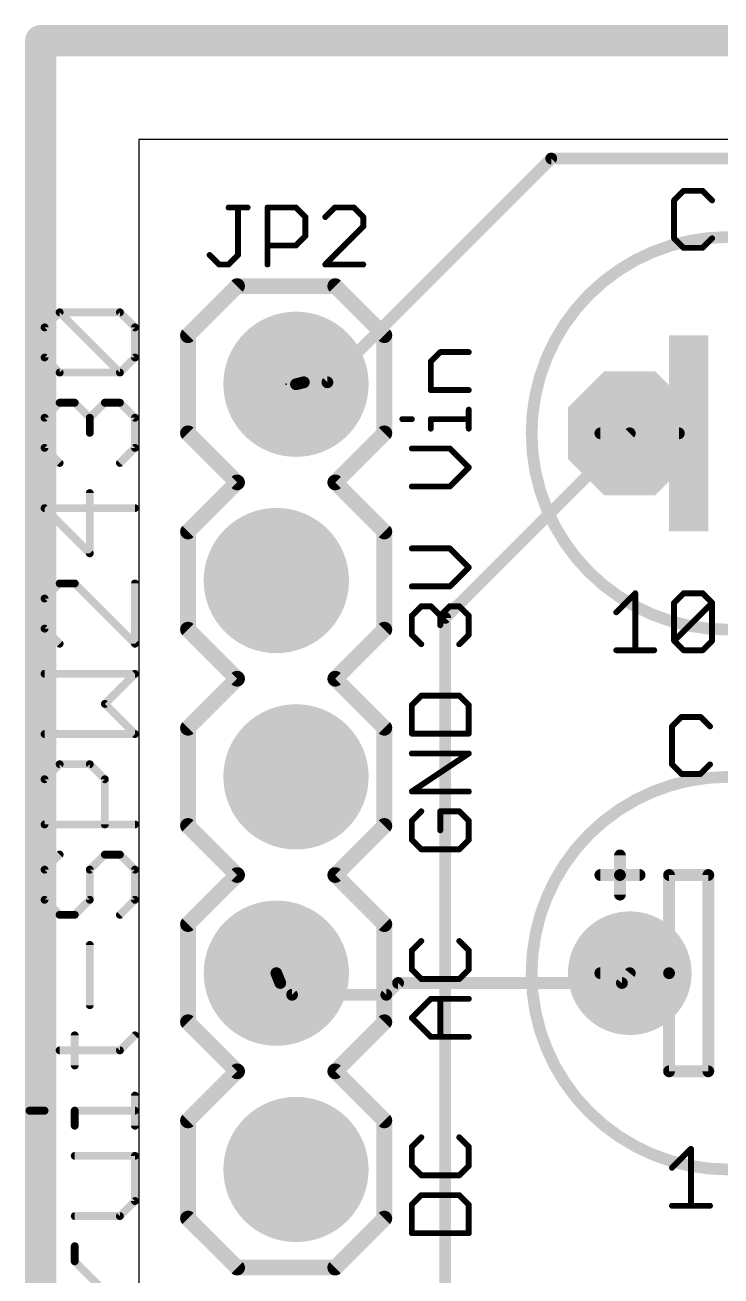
# Model space of a CAD drawing. Extents: x -1.5 to 62.4, y -3.7 to 27.9.
# Drawn here: x -1.47 to 7.53, y 10.69 to 26.87 of the extents above; entities that cross this region are included whole.
import ezdxf

# ---------------------------------------------------------------- set-up
doc = ezdxf.new("R2010")
doc.units = 0
for name, color, linetype in [('1', 22, 'CONTINUOUS'), ('16', 175, 'CONTINUOUS'), ('17', 82, 'CONTINUOUS'), ('20', 7, 'CONTINUOUS'), ('21', 253, 'CONTINUOUS'), ('23', 7, 'CONTINUOUS'), ('25', 253, 'CONTINUOUS'), ('27', 253, 'CONTINUOUS'), ('51', 253, 'CONTINUOUS')]:
    doc.layers.add(name, color=color, linetype=linetype)

# ---------------------------------------------------------------- blocks, each defined once
blk = doc.blocks.new('ROUNDP')
at = {"const_width": 0.5}
blk.add_lwpolyline([(0, -0.25, 1), (0, 0.25, 1), (0, -0.25)], format="xyb", dxfattribs=at)
blk = doc.blocks.new('RECT')
blk.add_solid([(-0.5, -0.5), (0.5, -0.5), (-0.5, 0.5), (0.5, 0.5)])
blk = doc.blocks.new('OCTAGONP')
at = {"const_width": 0.5}
blk.add_lwpolyline([(-0.25, -0.1036), (-0.25, 0.1036), (-0.1036, 0.25), (0.1036, 0.25), (0.25, 0.1036), (0.25, -0.1036), (0.1036, -0.25), (-0.1036, -0.25), (-0.25, -0.1036), (-0.25, 0.1036)], dxfattribs=at)

msp = doc.modelspace()

# ---------------------------------------------------------------- linework, layer by layer
at = {"layer": '1'}
for points, const_width in [([(-1.27, 26.67), (62.23, 26.67)], 0.4064), ([(-1.27, -1.27), (-1.27, 26.67)], 0.4064), ([(1.8288, 14.478), (1.778, 14.605)], 0.1524), ([(6.2484, 14.478), (6.35, 14.605)], 0.1524), ([(1.8288, 14.478), (1.9812, 14.3256)], 0.1524), ([(3.2004, 14.3256), (3.3528, 14.478)], 0.1524), ([(3.3528, 14.478), (6.2484, 14.478)], 0.1524), ([(1.9812, 14.3256), (3.2004, 14.3256)], 0.1524)]:
    msp.add_lwpolyline(points, dxfattribs=dict(at, const_width=const_width))
for points, const_width in [([(-1.27, 26.7716, 1), (-1.27, 26.5684)], 0.2032), ([(-1.1684, 26.67, 1), (-1.3716, 26.67)], 0.2032), ([(1.8134, 14.6191, 1), (1.7426, 14.5909)], 0.0762), ([(6.3798, 14.5812, 1), (6.3202, 14.6288)], 0.0762), ([(1.8557, 14.5049, 1), (1.8019, 14.4511)], 0.0762), ([(1.7934, 14.4639, 1), (1.8642, 14.4921)], 0.0762), ([(3.3528, 14.5161, 1), (3.3528, 14.4399)], 0.0762), ([(3.3797, 14.4511, 1), (3.3259, 14.5049)], 0.0762), ([(6.2186, 14.5018, 1), (6.2782, 14.4542)], 0.0762), ([(6.2484, 14.4399, 1), (6.2484, 14.5161)], 0.0762), ([(1.9812, 14.3637, 1), (1.9812, 14.2875)], 0.0762), ([(1.9543, 14.2987, 1), (2.0081, 14.3525)], 0.0762), ([(3.1735, 14.3525, 1), (3.2273, 14.2987)], 0.0762), ([(3.2004, 14.2875, 1), (3.2004, 14.3637)], 0.0762)]:
    msp.add_lwpolyline(points, format="xyb", dxfattribs=dict(at, const_width=const_width))
at = {"layer": '16'}
for points, const_width in [([(62.23, 26.67), (-1.27, 26.67)], 0.4064), ([(-1.27, 26.67), (-1.27, -1.27)], 0.4064), ([(5.334, 25.146), (2.4384, 22.2504)], 0.1524), ([(13.4112, 25.146), (5.334, 25.146)], 0.1524), ([(2.1336, 22.2504), (2.032, 22.225)], 0.1524), ([(2.4384, 22.2504), (2.1336, 22.2504)], 0.1524), ([(3.9624, 19.2024), (6.35, 21.59)], 0.1524), ([(3.9624, 10.3632), (3.9624, 19.2024)], 0.1524)]:
    msp.add_lwpolyline(points, dxfattribs=dict(at, const_width=const_width))
for points, const_width in [([(-1.27, 26.7716, 1), (-1.27, 26.5684)], 0.2032), ([(-1.1684, 26.67, 1), (-1.3716, 26.67)], 0.2032), ([(5.334, 25.1841, 1), (5.334, 25.1079)], 0.0762), ([(5.3609, 25.1191, 1), (5.3071, 25.1729)], 0.0762), ([(2.0228, 22.262, 1), (2.0412, 22.188)], 0.0762), ([(2.1336, 22.2885, 1), (2.1336, 22.2123)], 0.0762), ([(2.1428, 22.2134, 1), (2.1244, 22.2874)], 0.0762), ([(2.4115, 22.2773, 1), (2.4653, 22.2235)], 0.0762), ([(2.4384, 22.2123, 1), (2.4384, 22.2885)], 0.0762), ([(6.3769, 21.5631, 1), (6.3231, 21.6169)], 0.0762), ([(4.0005, 19.2024, 1), (3.9243, 19.2024)], 0.0762), ([(3.9355, 19.2293, 1), (3.9893, 19.1755)], 0.0762)]:
    msp.add_lwpolyline(points, format="xyb", dxfattribs=dict(at, const_width=const_width))
at = {"layer": '20'}
for p, q in [((61.265, 25.39), (0, 25.39)), ((0, 25.39), (0, 0))]:
    msp.add_line(p, q, dxfattribs=at)
at = {"layer": '21'}
for points, const_width in [([(7.62, 19.05, 1), (7.62, 24.13, 1), (7.62, 19.05)], 0.1524), ([(1.27, 23.5458, 1), (1.27, 23.4442)], 0.1016), ([(1.3059, 23.4591, 1), (1.2341, 23.5309)], 0.1016), ([(2.5759, 23.5309, 1), (2.5041, 23.4591)], 0.1016), ([(2.54, 23.4442, 1), (2.54, 23.5458)], 0.1016), ([(0.6858, 22.86, 1), (0.5842, 22.86)], 0.1016), ([(0.5991, 22.8959, 1), (0.6709, 22.8241)], 0.1016), ([(3.2258, 22.86, 1), (3.1242, 22.86)], 0.1016), ([(3.1391, 22.8241, 1), (3.2109, 22.8959)], 0.1016), ([(0.6709, 21.6259, 1), (0.5991, 21.5541)], 0.1016), ([(3.2109, 21.5541, 1), (3.1391, 21.6259)], 0.1016), ([(0.5842, 21.59, 1), (0.6858, 21.59)], 0.1016), ([(3.1242, 21.59, 1), (3.2258, 21.59)], 0.1016), ([(1.3059, 20.9191, 1), (1.2341, 20.9909)], 0.1016), ([(2.5759, 20.9909, 1), (2.5041, 20.9191)], 0.1016), ([(1.2341, 20.9191, 1), (1.3059, 20.9909)], 0.1016), ([(2.5041, 20.9909, 1), (2.5759, 20.9191)], 0.1016), ([(0.6858, 20.32, 1), (0.5842, 20.32)], 0.1016), ([(0.5991, 20.3559, 1), (0.6709, 20.2841)], 0.1016), ([(3.2258, 20.32, 1), (3.1242, 20.32)], 0.1016), ([(3.1391, 20.2841, 1), (3.2109, 20.3559)], 0.1016), ([(0.6709, 19.0859, 1), (0.5991, 19.0141)], 0.1016), ([(0.5842, 19.05, 1), (0.6858, 19.05)], 0.1016), ([(3.1242, 19.05, 1), (3.2258, 19.05)], 0.1016), ([(3.2109, 19.0141, 1), (3.1391, 19.0859)], 0.1016), ([(1.3059, 18.3791, 1), (1.2341, 18.4509)], 0.1016), ([(1.2341, 18.3791, 1), (1.3059, 18.4509)], 0.1016), ([(2.5759, 18.4509, 1), (2.5041, 18.3791)], 0.1016), ([(2.5041, 18.4509, 1), (2.5759, 18.3791)], 0.1016), ([(0.6858, 17.78, 1), (0.5842, 17.78)], 0.1016), ([(0.5991, 17.8159, 1), (0.6709, 17.7441)], 0.1016), ([(3.2258, 17.78, 1), (3.1242, 17.78)], 0.1016), ([(3.1391, 17.7441, 1), (3.2109, 17.8159)], 0.1016), ([(7.62, 12.065, 1), (7.62, 17.145, 1), (7.62, 12.065)], 0.1524), ([(0.6709, 16.5459, 1), (0.5991, 16.4741)], 0.1016), ([(0.5842, 16.51, 1), (0.6858, 16.51)], 0.1016), ([(3.1242, 16.51, 1), (3.2258, 16.51)], 0.1016), ([(3.2109, 16.4741, 1), (3.1391, 16.5459)], 0.1016), ([(6.2611, 16.129, 1), (6.1849, 16.129)], 0.0762), ([(1.3059, 15.8391, 1), (1.2341, 15.9109)], 0.1016), ([(1.2341, 15.8391, 1), (1.3059, 15.9109)], 0.1016), ([(2.5759, 15.9109, 1), (2.5041, 15.8391)], 0.1016), ([(2.5041, 15.9109, 1), (2.5759, 15.8391)], 0.1016), ([(5.969, 15.9131, 1), (5.969, 15.8369)], 0.0762), ([(6.2611, 15.875, 1), (6.1849, 15.875)], 0.0762), ([(6.223, 15.9131, 1), (6.223, 15.8369)], 0.0762), ([(6.1849, 15.875, 1), (6.2611, 15.875)], 0.0762), ([(6.223, 15.8369, 1), (6.223, 15.9131)], 0.0762), ([(6.477, 15.8369, 1), (6.477, 15.9131)], 0.0762), ([(6.1849, 15.621, 1), (6.2611, 15.621)], 0.0762), ([(0.6858, 15.24, 1), (0.5842, 15.24)], 0.1016), ([(0.5991, 15.2759, 1), (0.6709, 15.2041)], 0.1016), ([(3.2258, 15.24, 1), (3.1242, 15.24)], 0.1016), ([(3.1391, 15.2041, 1), (3.2109, 15.2759)], 0.1016), ([(0.6709, 14.0059, 1), (0.5991, 13.9341)], 0.1016), ([(0.5842, 13.97, 1), (0.6858, 13.97)], 0.1016), ([(3.1242, 13.97, 1), (3.2258, 13.97)], 0.1016), ([(3.2109, 13.9341, 1), (3.1391, 14.0059)], 0.1016), ([(1.3059, 13.2991, 1), (1.2341, 13.3709)], 0.1016), ([(2.5759, 13.3709, 1), (2.5041, 13.2991)], 0.1016), ([(1.2341, 13.2991, 1), (1.3059, 13.3709)], 0.1016), ([(2.5041, 13.3709, 1), (2.5759, 13.2991)], 0.1016), ([(0.6858, 12.7, 1), (0.5842, 12.7)], 0.1016), ([(3.2258, 12.7, 1), (3.1242, 12.7)], 0.1016), ([(0.5991, 12.7359, 1), (0.6709, 12.6641)], 0.1016), ([(3.1391, 12.6641, 1), (3.2109, 12.7359)], 0.1016), ([(0.6709, 11.4659, 1), (0.5991, 11.3941)], 0.1016), ([(3.2109, 11.3941, 1), (3.1391, 11.4659)], 0.1016), ([(0.5842, 11.43, 1), (0.6858, 11.43)], 0.1016), ([(3.1242, 11.43, 1), (3.2258, 11.43)], 0.1016), ([(1.27, 10.8458, 1), (1.27, 10.7442)], 0.1016), ([(1.2341, 10.7591, 1), (1.3059, 10.8309)], 0.1016), ([(2.5041, 10.8309, 1), (2.5759, 10.7591)], 0.1016), ([(2.54, 10.7442, 1), (2.54, 10.8458)], 0.1016)]:
    msp.add_lwpolyline(points, format="xyb", dxfattribs=dict(at, const_width=const_width))
for points, const_width in [([(1.27, 23.495), (0.635, 22.86)], 0.2032), ([(2.54, 23.495), (1.27, 23.495)], 0.2032), ([(3.175, 22.86), (2.54, 23.495)], 0.2032), ([(0.635, 21.59), (0.635, 22.86)], 0.2032), ([(3.175, 22.86), (3.175, 21.59)], 0.2032), ([(1.27, 20.955), (0.635, 21.59)], 0.2032), ([(3.175, 21.59), (2.54, 20.955)], 0.2032), ([(0.635, 20.32), (1.27, 20.955)], 0.2032), ([(2.54, 20.955), (3.175, 20.32)], 0.2032), ([(0.635, 19.05), (0.635, 20.32)], 0.2032), ([(3.175, 20.32), (3.175, 19.05)], 0.2032), ([(1.27, 18.415), (0.635, 19.05)], 0.2032), ([(3.175, 19.05), (2.54, 18.415)], 0.2032), ([(0.635, 17.78), (1.27, 18.415)], 0.2032), ([(2.54, 18.415), (3.175, 17.78)], 0.2032), ([(0.635, 16.51), (0.635, 17.78)], 0.2032), ([(3.175, 17.78), (3.175, 16.51)], 0.2032), ([(1.27, 15.875), (0.635, 16.51)], 0.2032), ([(3.175, 16.51), (2.54, 15.875)], 0.2032), ([(6.223, 15.875), (6.223, 16.129)], 0.1524), ([(1.27, 15.875), (0.635, 15.24)], 0.2032), ([(3.175, 15.24), (2.54, 15.875)], 0.2032), ([(5.969, 15.875), (6.223, 15.875)], 0.1524), ([(6.223, 15.621), (6.223, 15.875)], 0.1524), ([(6.223, 15.875), (6.477, 15.875)], 0.1524), ([(0.635, 13.97), (0.635, 15.24)], 0.2032), ([(3.175, 15.24), (3.175, 13.97)], 0.2032), ([(1.27, 13.335), (0.635, 13.97)], 0.2032), ([(3.175, 13.97), (2.54, 13.335)], 0.2032), ([(0.635, 12.7), (1.27, 13.335)], 0.2032), ([(2.54, 13.335), (3.175, 12.7)], 0.2032), ([(0.635, 11.43), (0.635, 12.7)], 0.2032), ([(3.175, 12.7), (3.175, 11.43)], 0.2032), ([(1.27, 10.795), (0.635, 11.43)], 0.2032), ([(3.175, 11.43), (2.54, 10.795)], 0.2032), ([(2.54, 10.795), (1.27, 10.795)], 0.2032)]:
    msp.add_lwpolyline(points, dxfattribs=dict(at, const_width=const_width))
at = {"layer": '23'}
msp.add_point((1.905, 22.225), dxfattribs=at)
at = {"layer": '25', "const_width": 0.0762}
for points in [[(7.0461, 24.7275), (6.9233, 24.6047)], [(7.2919, 24.7275), (7.0461, 24.7275)], [(7.4148, 24.6047), (7.2919, 24.7275)], [(6.9233, 24.6047), (6.9233, 24.1132)], [(1.1601, 24.5116), (1.4059, 24.5116)], [(1.283, 23.8973), (1.283, 24.5116)], [(1.6628, 23.7744), (1.6628, 24.5116)], [(1.6628, 24.5116), (2.0314, 24.5116)], [(2.0314, 24.5116), (2.1543, 24.3888)], [(2.5341, 24.5116), (2.4112, 24.3888)], [(2.7798, 24.5116), (2.5341, 24.5116)], [(2.9027, 24.3888), (2.7798, 24.5116)], [(2.1543, 24.3888), (2.1543, 24.143)], [(2.4112, 23.7744), (2.9027, 24.2659)], [(2.9027, 24.2659), (2.9027, 24.3888)], [(2.1543, 24.143), (2.0314, 24.0201)], [(6.9233, 24.1132), (7.0461, 23.9903)], [(7.2919, 23.9903), (7.4148, 24.1132)], [(2.0314, 24.0201), (1.6628, 24.0201)], [(7.0461, 23.9903), (7.2919, 23.9903)], [(0.9144, 23.8973), (1.0373, 23.7744)], [(1.0373, 23.7744), (1.1601, 23.7744)], [(1.1601, 23.7744), (1.283, 23.8973)], [(2.9027, 23.7744), (2.4112, 23.7744)], [(3.7757, 22.5183), (3.8986, 22.6412)], [(3.8986, 22.6412), (4.2672, 22.6412)], [(3.7757, 22.1497), (3.7757, 22.5183)], [(4.2672, 22.1497), (3.7757, 22.1497)], [(4.2672, 21.6507), (4.2672, 21.8965)], [(3.4071, 21.7736), (3.53, 21.7736)], [(3.7757, 21.6507), (3.7757, 21.7736)], [(3.7757, 21.7736), (4.2672, 21.7736)], [(4.0215, 21.3938), (3.53, 21.3938)], [(4.2672, 21.1481), (4.0215, 21.3938)], [(4.0215, 20.9023), (4.2672, 21.1481)], [(3.53, 20.9023), (4.0215, 20.9023)], [(4.0215, 20.1012), (3.53, 20.1012)], [(4.2672, 19.8554), (4.0215, 20.1012)], [(4.0215, 19.6097), (4.2672, 19.8554)], [(3.53, 19.6097), (4.0215, 19.6097)], [(6.1749, 19.2748), (6.4206, 19.5205)], [(6.4206, 19.5205), (6.4206, 18.7833)], [(6.9233, 19.3977), (7.0461, 19.5205)], [(6.9233, 18.9062), (6.9233, 19.3977)], [(6.9233, 18.9062), (7.4148, 19.3977)], [(7.0461, 19.5205), (7.2919, 19.5205)], [(7.2919, 19.5205), (7.4148, 19.3977)], [(7.4148, 19.3977), (7.4148, 18.9062)], [(3.53, 19.2299), (3.6528, 19.3528)], [(3.53, 18.9841), (3.53, 19.2299)], [(3.6528, 19.3528), (3.7757, 19.3528)], [(3.7757, 19.3528), (3.8986, 19.2299)], [(3.8986, 19.2299), (4.0215, 19.3528)], [(3.8986, 19.2299), (3.8986, 19.107)], [(4.0215, 19.3528), (4.1443, 19.3528)], [(4.1443, 19.3528), (4.2672, 19.2299)], [(4.2672, 19.2299), (4.2672, 18.9841)], [(3.6528, 18.8613), (3.53, 18.9841)], [(4.2672, 18.9841), (4.1443, 18.8613)], [(7.0461, 18.7833), (6.9233, 18.9062)], [(7.4148, 18.9062), (7.2919, 18.7833)], [(6.1749, 18.7833), (6.6663, 18.7833)], [(7.2919, 18.7833), (7.0461, 18.7833)], [(3.6528, 18.1962), (3.53, 18.0733)], [(4.1443, 18.1962), (3.6528, 18.1962)], [(4.2672, 18.0733), (4.1443, 18.1962)], [(3.53, 18.0733), (3.53, 17.7047)], [(4.2672, 17.7047), (4.2672, 18.0733)], [(7.019, 17.9203), (6.8961, 17.7975)], [(6.8961, 17.7975), (6.8961, 17.306)], [(7.2647, 17.9203), (7.019, 17.9203)], [(7.3876, 17.7975), (7.2647, 17.9203)], [(3.53, 17.7047), (4.2672, 17.7047)], [(3.53, 16.9563), (4.2672, 17.4478)], [(4.2672, 17.4478), (3.53, 17.4478)], [(6.8961, 17.306), (7.019, 17.1831)], [(7.2647, 17.1831), (7.3876, 17.306)], [(7.019, 17.1831), (7.2647, 17.1831)], [(4.2672, 16.9563), (3.53, 16.9563)], [(3.6528, 16.6993), (3.53, 16.5765)], [(4.1443, 16.6993), (3.8986, 16.6993)], [(3.8986, 16.6993), (3.8986, 16.4536)], [(4.2672, 16.5765), (4.1443, 16.6993)], [(3.53, 16.5765), (3.53, 16.3307)], [(4.2672, 16.3307), (4.2672, 16.5765)], [(3.53, 16.3307), (3.6528, 16.2079)], [(4.1443, 16.2079), (4.2672, 16.3307)], [(3.6528, 16.2079), (4.1443, 16.2079)], [(3.6528, 15.0212), (3.53, 14.8983)], [(4.2672, 14.8983), (4.1443, 15.0212)], [(3.53, 14.8983), (3.53, 14.6526)], [(4.2672, 14.6526), (4.2672, 14.8983)], [(3.53, 14.6526), (3.6528, 14.5297)], [(3.6528, 14.5297), (4.1443, 14.5297)], [(4.1443, 14.5297), (4.2672, 14.6526)], [(3.53, 14.027), (3.7757, 14.2728)], [(3.7757, 14.2728), (4.2672, 14.2728)], [(3.8986, 13.7813), (3.8986, 14.2728)], [(3.7757, 13.7813), (3.53, 14.027)], [(4.2672, 13.7813), (3.7757, 13.7813)], [(3.6528, 12.4812), (3.53, 12.3583)], [(4.2672, 12.3583), (4.1443, 12.4812)], [(3.53, 12.3583), (3.53, 12.1126)], [(4.2672, 12.1126), (4.2672, 12.3583)], [(6.8961, 12.0866), (7.1418, 12.3323)], [(7.1418, 12.3323), (7.1418, 11.5951)], [(3.53, 12.1126), (3.6528, 11.9897)], [(4.1443, 11.9897), (4.2672, 12.1126)], [(3.6528, 11.9897), (4.1443, 11.9897)], [(3.6528, 11.7328), (3.53, 11.6099)], [(4.1443, 11.7328), (3.6528, 11.7328)], [(4.2672, 11.6099), (4.1443, 11.7328)], [(3.53, 11.6099), (3.53, 11.2413)], [(4.2672, 11.2413), (4.2672, 11.6099)], [(6.8961, 11.5951), (7.3876, 11.5951)], [(3.53, 11.2413), (4.2672, 11.2413)]]:
    msp.add_lwpolyline(points, dxfattribs=at)
at = {"layer": '25', "const_width": 0.0381}
for points in [[(7.0461, 24.7466, 1), (7.0461, 24.7085)], [(7.0596, 24.7141, 1), (7.0327, 24.741)], [(7.3054, 24.741, 1), (7.2784, 24.7141)], [(7.2919, 24.7085, 1), (7.2919, 24.7466)], [(6.9423, 24.6047, 1), (6.9042, 24.6047)], [(6.9098, 24.6181, 1), (6.9367, 24.5912)], [(7.4013, 24.5912, 1), (7.4282, 24.6181)], [(1.1601, 24.5307, 1), (1.1601, 24.4926)], [(1.3021, 24.5116, 1), (1.264, 24.5116)], [(1.4059, 24.4926, 1), (1.4059, 24.5307)], [(1.6819, 24.5116, 1), (1.6438, 24.5116)], [(1.6628, 24.5307, 1), (1.6628, 24.4926)], [(2.0449, 24.5251, 1), (2.018, 24.4982)], [(2.0314, 24.4926, 1), (2.0314, 24.5307)], [(2.5341, 24.5307, 1), (2.5341, 24.4926)], [(2.5476, 24.4982, 1), (2.5206, 24.5251)], [(2.7933, 24.5251, 1), (2.7664, 24.4982)], [(2.7798, 24.4926, 1), (2.7798, 24.5307)], [(2.1734, 24.3888, 1), (2.1353, 24.3888)], [(2.1408, 24.3753, 1), (2.1678, 24.4022)], [(2.3978, 24.4022, 1), (2.4247, 24.3753)], [(2.9218, 24.3888, 1), (2.8837, 24.3888)], [(2.8837, 24.2659, 1), (2.9218, 24.2659)], [(2.9162, 24.2524, 1), (2.8892, 24.2794)], [(2.8892, 24.3753, 1), (2.9162, 24.4022)], [(2.1353, 24.143, 1), (2.1734, 24.143)], [(2.1678, 24.1295, 1), (2.1408, 24.1565)], [(6.9367, 24.1266, 1), (6.9098, 24.0997)], [(6.9042, 24.1132, 1), (6.9423, 24.1132)], [(7.4282, 24.0997, 1), (7.4013, 24.1266)], [(1.6628, 24.0392, 1), (1.6628, 24.0011)], [(2.018, 24.0336, 1), (2.0449, 24.0067)], [(2.0314, 24.0011, 1), (2.0314, 24.0392)], [(7.0461, 24.0094, 1), (7.0461, 23.9713)], [(7.0327, 23.9768, 1), (7.0596, 24.0038)], [(7.2784, 24.0038, 1), (7.3054, 23.9768)], [(7.2919, 23.9713, 1), (7.2919, 24.0094)], [(0.9279, 23.9107, 1), (0.9009, 23.8838)], [(1.0373, 23.7934, 1), (1.0373, 23.7553)], [(1.0238, 23.7609, 1), (1.0507, 23.7879)], [(1.1467, 23.7879, 1), (1.1736, 23.7609)], [(1.1601, 23.7553, 1), (1.1601, 23.7934)], [(1.264, 23.8973, 1), (1.3021, 23.8973)], [(1.2965, 23.8838, 1), (1.2695, 23.9107)], [(2.4112, 23.7934, 1), (2.4112, 23.7553)], [(2.3978, 23.7879, 1), (2.4247, 23.7609)], [(2.9027, 23.7553, 1), (2.9027, 23.7934)], [(1.6438, 23.7744, 1), (1.6819, 23.7744)], [(3.8986, 22.6602, 1), (3.8986, 22.6221)], [(3.9121, 22.6277, 1), (3.8851, 22.6546)], [(4.2672, 22.6221, 1), (4.2672, 22.6602)], [(3.7948, 22.5183, 1), (3.7567, 22.5183)], [(3.7622, 22.5318, 1), (3.7892, 22.5048)], [(3.7757, 22.1687, 1), (3.7757, 22.1306)], [(4.2672, 22.1306, 1), (4.2672, 22.1687)], [(3.7567, 22.1497, 1), (3.7948, 22.1497)], [(4.2862, 21.8965, 1), (4.2481, 21.8965)], [(3.4071, 21.7927, 1), (3.4071, 21.7546)], [(3.53, 21.7546, 1), (3.53, 21.7927)], [(3.7948, 21.7736, 1), (3.7567, 21.7736)], [(3.7757, 21.7927, 1), (3.7757, 21.7546)], [(4.2672, 21.7546, 1), (4.2672, 21.7927)], [(3.7567, 21.6507, 1), (3.7948, 21.6507)], [(4.2481, 21.6507, 1), (4.2862, 21.6507)], [(3.53, 21.4129, 1), (3.53, 21.3748)], [(4.0349, 21.4073, 1), (4.008, 21.3803)], [(4.0215, 21.3748, 1), (4.0215, 21.4129)], [(4.2537, 21.1346, 1), (4.2807, 21.1615)], [(4.2807, 21.1346, 1), (4.2537, 21.1615)], [(3.53, 20.9214, 1), (3.53, 20.8833)], [(4.008, 20.9158, 1), (4.0349, 20.8889)], [(4.0215, 20.8833, 1), (4.0215, 20.9214)], [(3.53, 20.1202, 1), (3.53, 20.0821)], [(4.0349, 20.1146, 1), (4.008, 20.0877)], [(4.0215, 20.0821, 1), (4.0215, 20.1202)], [(4.2537, 19.842, 1), (4.2807, 19.8689)], [(4.2807, 19.842, 1), (4.2537, 19.8689)], [(3.53, 19.6287, 1), (3.53, 19.5906)], [(4.008, 19.6232, 1), (4.0349, 19.5962)], [(4.0215, 19.5906, 1), (4.0215, 19.6287)], [(6.4396, 19.5205, 1), (6.4015, 19.5205)], [(6.4341, 19.5071, 1), (6.4071, 19.534)], [(6.9423, 19.3977, 1), (6.9042, 19.3977)], [(6.9098, 19.4111, 1), (6.9367, 19.3842)], [(7.0461, 19.5396, 1), (7.0461, 19.5015)], [(7.0596, 19.5071, 1), (7.0327, 19.534)], [(7.3054, 19.534, 1), (7.2784, 19.5071)], [(7.2919, 19.5015, 1), (7.2919, 19.5396)], [(7.4338, 19.3977, 1), (7.3957, 19.3977)], [(7.4013, 19.3842, 1), (7.4282, 19.4111)], [(7.4282, 19.3842, 1), (7.4013, 19.4111)], [(3.549, 19.2299, 1), (3.5109, 19.2299)], [(3.5165, 19.2434, 1), (3.5434, 19.2164)], [(3.6528, 19.3718, 1), (3.6528, 19.3337)], [(3.6663, 19.3393, 1), (3.6394, 19.3662)], [(3.7892, 19.3662, 1), (3.7622, 19.3393)], [(3.7757, 19.3337, 1), (3.7757, 19.3718)], [(3.9176, 19.2299, 1), (3.8795, 19.2299)], [(3.8851, 19.2434, 1), (3.9121, 19.2164)], [(3.8851, 19.2164, 1), (3.9121, 19.2434)], [(4.0215, 19.3718, 1), (4.0215, 19.3337)], [(4.0349, 19.3393, 1), (4.008, 19.3662)], [(4.1578, 19.3662, 1), (4.1309, 19.3393)], [(4.1443, 19.3337, 1), (4.1443, 19.3718)], [(4.2862, 19.2299, 1), (4.2481, 19.2299)], [(4.2537, 19.2164, 1), (4.2807, 19.2434)], [(6.1614, 19.2883, 1), (6.1883, 19.2613)], [(3.8795, 19.107, 1), (3.9176, 19.107)], [(3.5109, 18.9841, 1), (3.549, 18.9841)], [(3.5434, 18.9976, 1), (3.5165, 18.9707)], [(4.2481, 18.9841, 1), (4.2862, 18.9841)], [(4.2807, 18.9707, 1), (4.2537, 18.9976)], [(6.9367, 18.9196, 1), (6.9098, 18.8927)], [(6.9098, 18.9196, 1), (6.9367, 18.8927)], [(7.4282, 18.8927, 1), (7.4013, 18.9196)], [(3.6394, 18.8478, 1), (3.6663, 18.8747)], [(4.1309, 18.8747, 1), (4.1578, 18.8478)], [(6.1749, 18.8024, 1), (6.1749, 18.7643)], [(6.4015, 18.7833, 1), (6.4396, 18.7833)], [(6.6663, 18.7643, 1), (6.6663, 18.8024)], [(6.9042, 18.9062, 1), (6.9423, 18.9062)], [(7.0461, 18.8024, 1), (7.0461, 18.7643)], [(7.0327, 18.7698, 1), (7.0596, 18.7968)], [(7.2784, 18.7968, 1), (7.3054, 18.7698)], [(7.2919, 18.7643, 1), (7.2919, 18.8024)], [(7.3957, 18.9062, 1), (7.4338, 18.9062)], [(3.6528, 18.2152, 1), (3.6528, 18.1771)], [(3.6663, 18.1827, 1), (3.6394, 18.2096)], [(4.1578, 18.2096, 1), (4.1309, 18.1827)], [(4.1443, 18.1771, 1), (4.1443, 18.2152)], [(3.549, 18.0733, 1), (3.5109, 18.0733)], [(3.5165, 18.0868, 1), (3.5434, 18.0598)], [(4.2862, 18.0733, 1), (4.2481, 18.0733)], [(4.2537, 18.0598, 1), (4.2807, 18.0868)], [(6.8826, 17.8109, 1), (6.9096, 17.784)], [(6.9152, 17.7975, 1), (6.8771, 17.7975)], [(7.019, 17.9394, 1), (7.019, 17.9013)], [(7.0324, 17.9069, 1), (7.0055, 17.9338)], [(7.2782, 17.9338, 1), (7.2512, 17.9069)], [(7.2647, 17.9013, 1), (7.2647, 17.9394)], [(7.3741, 17.784, 1), (7.4011, 17.8109)], [(3.5109, 17.7047, 1), (3.549, 17.7047)], [(3.53, 17.7237, 1), (3.53, 17.6856)], [(4.2481, 17.7047, 1), (4.2862, 17.7047)], [(4.2672, 17.6856, 1), (4.2672, 17.7237)], [(3.53, 17.4668, 1), (3.53, 17.4287)], [(4.2778, 17.4319, 1), (4.2566, 17.4636)], [(4.2672, 17.4287, 1), (4.2672, 17.4668)], [(6.9096, 17.3194, 1), (6.8826, 17.2925)], [(6.8771, 17.306, 1), (6.9152, 17.306)], [(7.4011, 17.2925, 1), (7.3741, 17.3194)], [(7.019, 17.2021, 1), (7.019, 17.164)], [(7.0055, 17.1696, 1), (7.0324, 17.1966)], [(7.2512, 17.1966, 1), (7.2782, 17.1696)], [(7.2647, 17.164, 1), (7.2647, 17.2021)], [(3.53, 16.9753, 1), (3.53, 16.9372)], [(3.5194, 16.9721, 1), (3.5405, 16.9404)], [(4.2672, 16.9372, 1), (4.2672, 16.9753)], [(3.6663, 16.6859, 1), (3.6394, 16.7128)], [(3.8986, 16.7184, 1), (3.8986, 16.6803)], [(3.9176, 16.6993, 1), (3.8795, 16.6993)], [(4.1578, 16.7128, 1), (4.1309, 16.6859)], [(4.1443, 16.6803, 1), (4.1443, 16.7184)], [(3.549, 16.5765, 1), (3.5109, 16.5765)], [(3.5165, 16.5899, 1), (3.5434, 16.563)], [(4.2862, 16.5765, 1), (4.2481, 16.5765)], [(4.2537, 16.563, 1), (4.2807, 16.5899)], [(3.5109, 16.3307, 1), (3.549, 16.3307)], [(3.5434, 16.3442, 1), (3.5165, 16.3173)], [(3.8795, 16.4536, 1), (3.9176, 16.4536)], [(4.2481, 16.3307, 1), (4.2862, 16.3307)], [(4.2807, 16.3173, 1), (4.2537, 16.3442)], [(3.6528, 16.2269, 1), (3.6528, 16.1888)], [(3.6394, 16.1944, 1), (3.6663, 16.2213)], [(4.1309, 16.2213, 1), (4.1578, 16.1944)], [(4.1443, 16.1888, 1), (4.1443, 16.2269)], [(3.6663, 15.0077, 1), (3.6394, 15.0346)], [(4.1578, 15.0346, 1), (4.1309, 15.0077)], [(3.549, 14.8983, 1), (3.5109, 14.8983)], [(3.5165, 14.9118, 1), (3.5434, 14.8848)], [(4.2862, 14.8983, 1), (4.2481, 14.8983)], [(4.2537, 14.8848, 1), (4.2807, 14.9118)], [(3.5109, 14.6526, 1), (3.549, 14.6526)], [(3.5434, 14.666, 1), (3.5165, 14.6391)], [(3.6528, 14.5487, 1), (3.6528, 14.5106)], [(4.1443, 14.5106, 1), (4.1443, 14.5487)], [(4.2481, 14.6526, 1), (4.2862, 14.6526)], [(4.2807, 14.6391, 1), (4.2537, 14.666)], [(3.6394, 14.5162, 1), (3.6663, 14.5432)], [(4.1309, 14.5432, 1), (4.1578, 14.5162)], [(3.7757, 14.2918, 1), (3.7757, 14.2537)], [(3.7892, 14.2593, 1), (3.7622, 14.2862)], [(3.9176, 14.2728, 1), (3.8795, 14.2728)], [(4.2672, 14.2537, 1), (4.2672, 14.2918)], [(3.5434, 14.0405, 1), (3.5165, 14.0135)], [(3.5165, 14.0405, 1), (3.5434, 14.0135)], [(3.7757, 13.8003, 1), (3.7757, 13.7622)], [(3.7622, 13.7678, 1), (3.7892, 13.7947)], [(3.8795, 13.7813, 1), (3.9176, 13.7813)], [(4.2672, 13.7622, 1), (4.2672, 13.8003)], [(3.6663, 12.4677, 1), (3.6394, 12.4946)], [(4.1578, 12.4946, 1), (4.1309, 12.4677)], [(3.549, 12.3583, 1), (3.5109, 12.3583)], [(3.5165, 12.3718, 1), (3.5434, 12.3448)], [(4.2862, 12.3583, 1), (4.2481, 12.3583)], [(4.2537, 12.3448, 1), (4.2807, 12.3718)], [(7.1609, 12.3323, 1), (7.1228, 12.3323)], [(7.1553, 12.3189, 1), (7.1284, 12.3458)], [(3.5434, 12.126, 1), (3.5165, 12.0991)], [(4.2807, 12.0991, 1), (4.2537, 12.126)], [(3.5109, 12.1126, 1), (3.549, 12.1126)], [(3.6528, 12.0087, 1), (3.6528, 11.9706)], [(3.6394, 11.9762, 1), (3.6663, 12.0032)], [(4.1309, 12.0032, 1), (4.1578, 11.9762)], [(4.1443, 11.9706, 1), (4.1443, 12.0087)], [(4.2481, 12.1126, 1), (4.2862, 12.1126)], [(6.8826, 12.1001, 1), (6.9096, 12.0731)], [(3.6528, 11.7518, 1), (3.6528, 11.7137)], [(3.6663, 11.7193, 1), (3.6394, 11.7462)], [(4.1578, 11.7462, 1), (4.1309, 11.7193)], [(4.1443, 11.7137, 1), (4.1443, 11.7518)], [(3.549, 11.6099, 1), (3.5109, 11.6099)], [(3.5165, 11.6234, 1), (3.5434, 11.5964)], [(4.2862, 11.6099, 1), (4.2481, 11.6099)], [(4.2537, 11.5964, 1), (4.2807, 11.6234)], [(6.8961, 11.6142, 1), (6.8961, 11.5761)], [(7.1228, 11.5951, 1), (7.1609, 11.5951)], [(7.3876, 11.5761, 1), (7.3876, 11.6142)], [(3.5109, 11.2413, 1), (3.549, 11.2413)], [(3.53, 11.2603, 1), (3.53, 11.2222)], [(4.2481, 11.2413, 1), (4.2862, 11.2413)], [(4.2672, 11.2222, 1), (4.2672, 11.2603)]]:
    msp.add_lwpolyline(points, format="xyb", dxfattribs=at)
at = {"layer": '27', "const_width": 0.1016}
for points in [[(-1.2202, 22.9611), (-1.0253, 23.156)], [(-1.0253, 23.156), (-0.2457, 23.156)], [(-0.2457, 22.3764), (-1.0253, 23.156)], [(-0.2457, 23.156), (-0.0508, 22.9611)], [(-1.2202, 22.5713), (-1.2202, 22.9611)], [(-0.0508, 22.9611), (-0.0508, 22.5713)], [(-1.0253, 22.3764), (-1.2202, 22.5713)], [(-0.0508, 22.5713), (-0.2457, 22.3764)], [(-0.2457, 22.3764), (-1.0253, 22.3764)], [(-1.2202, 21.7917), (-1.0253, 21.9866)], [(-1.0253, 21.9866), (-0.8304, 21.9866)], [(-0.8304, 21.9866), (-0.6355, 21.7917)], [(-0.6355, 21.7917), (-0.4406, 21.9866)], [(-0.4406, 21.9866), (-0.2457, 21.9866)], [(-0.2457, 21.9866), (-0.0508, 21.7917)], [(-1.2202, 21.4019), (-1.2202, 21.7917)], [(-0.6355, 21.7917), (-0.6355, 21.5968)], [(-0.0508, 21.7917), (-0.0508, 21.4019)], [(-1.0253, 21.207), (-1.2202, 21.4019)], [(-0.0508, 21.4019), (-0.2457, 21.207)], [(-0.6355, 20.0376), (-0.6355, 20.8172)], [(-0.0508, 20.6223), (-1.2202, 20.6223)], [(-1.2202, 20.6223), (-0.6355, 20.0376)], [(-1.0253, 19.6478), (-1.2202, 19.4529)], [(-0.8304, 19.6478), (-1.0253, 19.6478)], [(-0.0508, 18.8682), (-0.8304, 19.6478)], [(-0.0508, 19.6478), (-0.0508, 18.8682)], [(-1.2202, 19.4529), (-1.2202, 19.0631)], [(-1.2202, 19.0631), (-1.0253, 18.8682)], [(-0.0508, 18.4784), (-1.2202, 18.4784)], [(-0.4406, 18.0886), (-0.0508, 18.4784)], [(-0.0508, 17.6988), (-0.4406, 18.0886)], [(-1.2202, 17.6988), (-0.0508, 17.6988)], [(-1.2202, 17.1141), (-1.0253, 17.309)], [(-1.0253, 17.309), (-0.6355, 17.309)], [(-0.6355, 17.309), (-0.4406, 17.1141)], [(-1.2202, 16.5294), (-1.2202, 17.1141)], [(-0.4406, 17.1141), (-0.4406, 16.5294)], [(-0.0508, 16.5294), (-1.2202, 16.5294)], [(-1.0253, 16.1396), (-1.2202, 15.9447)], [(-0.6355, 15.9447), (-0.4406, 16.1396)], [(-0.4406, 16.1396), (-0.2457, 16.1396)], [(-0.2457, 16.1396), (-0.0508, 15.9447)], [(-1.2202, 15.9447), (-1.2202, 15.5549)], [(-0.6355, 15.5549), (-0.6355, 15.9447)], [(-0.0508, 15.9447), (-0.0508, 15.5549)], [(-1.2202, 15.5549), (-1.0253, 15.36)], [(-0.8304, 15.36), (-0.6355, 15.5549)], [(-0.0508, 15.5549), (-0.2457, 15.36)], [(-1.0253, 15.36), (-0.8304, 15.36)], [(-0.6355, 14.1906), (-0.6355, 14.9702)], [(-0.8304, 13.411), (-0.8304, 13.8008)], [(-0.2457, 13.6059), (-0.0508, 13.8008)], [(-1.0253, 13.6059), (-0.2457, 13.6059)], [(-0.0508, 12.6314), (-0.0508, 13.0212)], [(-1.4151, 12.8263), (-1.2202, 12.8263)], [(-0.8304, 12.6314), (-0.8304, 12.8263)], [(-0.8304, 12.8263), (-0.0508, 12.8263)], [(-0.0508, 12.2416), (-0.8304, 12.2416)], [(-0.0508, 11.6569), (-0.0508, 12.2416)], [(-0.2457, 11.462), (-0.0508, 11.6569)], [(-0.8304, 11.462), (-0.2457, 11.462)], [(-0.8304, 10.8773), (-0.8304, 11.0722)], [(-0.4406, 10.4875), (-0.8304, 10.8773)]]:
    msp.add_lwpolyline(points, dxfattribs=at)
at = {"layer": '27', "const_width": 0.0508}
for points in [[(-1.0253, 23.1814, 1), (-1.0253, 23.1306)], [(-1.0073, 23.1739, 1), (-1.0433, 23.138)], [(-1.0073, 23.138, 1), (-1.0433, 23.1739)], [(-0.2277, 23.1739, 1), (-0.2637, 23.138)], [(-0.2457, 23.1306, 1), (-0.2457, 23.1814)], [(-1.1948, 22.9611, 1), (-1.2456, 22.9611)], [(-1.2382, 22.979, 1), (-1.2022, 22.9431)], [(-0.0254, 22.9611, 1), (-0.0762, 22.9611)], [(-0.0688, 22.9431, 1), (-0.0328, 22.979)], [(-1.2022, 22.5892, 1), (-1.2382, 22.5533)], [(-1.2456, 22.5713, 1), (-1.1948, 22.5713)], [(-0.0762, 22.5713, 1), (-0.0254, 22.5713)], [(-0.0328, 22.5533, 1), (-0.0688, 22.5892)], [(-1.0253, 22.4018, 1), (-1.0253, 22.351)], [(-1.0433, 22.3584, 1), (-1.0073, 22.3943)], [(-0.2637, 22.3943, 1), (-0.2277, 22.3584)], [(-0.2637, 22.3584, 1), (-0.2277, 22.3943)], [(-0.2457, 22.351, 1), (-0.2457, 22.4018)], [(-1.0253, 22.012, 1), (-1.0253, 21.9612)], [(-1.0073, 21.9686, 1), (-1.0433, 22.0045)], [(-0.8124, 22.0045, 1), (-0.8484, 21.9686)], [(-0.8304, 21.9612, 1), (-0.8304, 22.012)], [(-0.4406, 22.012, 1), (-0.4406, 21.9612)], [(-0.4226, 21.9686, 1), (-0.4586, 22.0045)], [(-0.2277, 22.0045, 1), (-0.2637, 21.9686)], [(-0.2457, 21.9612, 1), (-0.2457, 22.012)], [(-1.1948, 21.7917, 1), (-1.2456, 21.7917)], [(-1.2382, 21.8096, 1), (-1.2022, 21.7737)], [(-0.6101, 21.7917, 1), (-0.6609, 21.7917)], [(-0.6535, 21.8096, 1), (-0.6175, 21.7737)], [(-0.6535, 21.7737, 1), (-0.6175, 21.8096)], [(-0.0254, 21.7917, 1), (-0.0762, 21.7917)], [(-0.0688, 21.7737, 1), (-0.0328, 21.8096)], [(-0.6609, 21.5968, 1), (-0.6101, 21.5968)], [(-1.2022, 21.4198, 1), (-1.2382, 21.3839)], [(-1.2456, 21.4019, 1), (-1.1948, 21.4019)], [(-0.0762, 21.4019, 1), (-0.0254, 21.4019)], [(-0.0328, 21.3839, 1), (-0.0688, 21.4198)], [(-1.0433, 21.189, 1), (-1.0073, 21.2249)], [(-0.2637, 21.2249, 1), (-0.2277, 21.189)], [(-0.6101, 20.8172, 1), (-0.6609, 20.8172)], [(-1.2202, 20.6477, 1), (-1.2202, 20.5969)], [(-1.2022, 20.6402, 1), (-1.2382, 20.6043)], [(-0.0508, 20.5969, 1), (-0.0508, 20.6477)], [(-0.6535, 20.0196, 1), (-0.6175, 20.0555)], [(-0.6609, 20.0376, 1), (-0.6101, 20.0376)], [(-1.0253, 19.6732, 1), (-1.0253, 19.6224)], [(-1.0073, 19.6298, 1), (-1.0433, 19.6657)], [(-0.8124, 19.6657, 1), (-0.8484, 19.6298)], [(-0.8304, 19.6224, 1), (-0.8304, 19.6732)], [(-0.0254, 19.6478, 1), (-0.0762, 19.6478)], [(-1.1948, 19.4529, 1), (-1.2456, 19.4529)], [(-1.2382, 19.4708, 1), (-1.2022, 19.4349)], [(-1.2022, 19.081, 1), (-1.2382, 19.0451)], [(-1.2456, 19.0631, 1), (-1.1948, 19.0631)], [(-1.0433, 18.8502, 1), (-1.0073, 18.8861)], [(-0.0762, 18.8682, 1), (-0.0254, 18.8682)], [(-0.0688, 18.8502, 1), (-0.0328, 18.8861)], [(-1.2202, 18.5038, 1), (-1.2202, 18.453)], [(-0.0328, 18.4604, 1), (-0.0688, 18.4963)], [(-0.0508, 18.453, 1), (-0.0508, 18.5038)], [(-0.4226, 18.1065, 1), (-0.4586, 18.0706)], [(-0.4586, 18.1065, 1), (-0.4226, 18.0706)], [(-1.2202, 17.7242, 1), (-1.2202, 17.6734)], [(-0.0688, 17.6808, 1), (-0.0328, 17.7167)], [(-0.0508, 17.6734, 1), (-0.0508, 17.7242)], [(-1.0253, 17.3344, 1), (-1.0253, 17.2836)], [(-1.0073, 17.291, 1), (-1.0433, 17.3269)], [(-0.6175, 17.3269, 1), (-0.6535, 17.291)], [(-0.6355, 17.2836, 1), (-0.6355, 17.3344)], [(-1.1948, 17.1141, 1), (-1.2456, 17.1141)], [(-1.2382, 17.132, 1), (-1.2022, 17.0961)], [(-0.4152, 17.1141, 1), (-0.466, 17.1141)], [(-0.4586, 17.0961, 1), (-0.4226, 17.132)], [(-1.2202, 16.5548, 1), (-1.2202, 16.504)], [(-1.2456, 16.5294, 1), (-1.1948, 16.5294)], [(-0.466, 16.5294, 1), (-0.4152, 16.5294)], [(-0.0508, 16.504, 1), (-0.0508, 16.5548)], [(-1.0073, 16.1216, 1), (-1.0433, 16.1575)], [(-0.4406, 16.165, 1), (-0.4406, 16.1142)], [(-0.4226, 16.1216, 1), (-0.4586, 16.1575)], [(-0.2277, 16.1575, 1), (-0.2637, 16.1216)], [(-0.2457, 16.1142, 1), (-0.2457, 16.165)], [(-1.1948, 15.9447, 1), (-1.2456, 15.9447)], [(-1.2382, 15.9626, 1), (-1.2022, 15.9267)], [(-0.6101, 15.9447, 1), (-0.6609, 15.9447)], [(-0.6535, 15.9626, 1), (-0.6175, 15.9267)], [(-0.0254, 15.9447, 1), (-0.0762, 15.9447)], [(-0.0688, 15.9267, 1), (-0.0328, 15.9626)], [(-1.2022, 15.5728, 1), (-1.2382, 15.5369)], [(-1.2456, 15.5549, 1), (-1.1948, 15.5549)], [(-0.6609, 15.5549, 1), (-0.6101, 15.5549)], [(-0.6175, 15.5369, 1), (-0.6535, 15.5728)], [(-0.0762, 15.5549, 1), (-0.0254, 15.5549)], [(-0.0328, 15.5369, 1), (-0.0688, 15.5728)], [(-1.0253, 15.3854, 1), (-1.0253, 15.3346)], [(-1.0433, 15.342, 1), (-1.0073, 15.3779)], [(-0.8484, 15.3779, 1), (-0.8124, 15.342)], [(-0.8304, 15.3346, 1), (-0.8304, 15.3854)], [(-0.2637, 15.3779, 1), (-0.2277, 15.342)], [(-0.6101, 14.9702, 1), (-0.6609, 14.9702)], [(-0.6609, 14.1906, 1), (-0.6101, 14.1906)], [(-0.805, 13.8008, 1), (-0.8558, 13.8008)], [(-0.0328, 13.7828, 1), (-0.0688, 13.8187)], [(-1.0253, 13.6313, 1), (-1.0253, 13.5805)], [(-0.2637, 13.6238, 1), (-0.2277, 13.5879)], [(-0.2457, 13.5805, 1), (-0.2457, 13.6313)], [(-0.8558, 13.411, 1), (-0.805, 13.411)], [(-0.0254, 13.0212, 1), (-0.0762, 13.0212)], [(-1.4151, 12.8517, 1), (-1.4151, 12.8009)], [(-1.2202, 12.8009, 1), (-1.2202, 12.8517)], [(-0.805, 12.8263, 1), (-0.8558, 12.8263)], [(-0.8304, 12.8517, 1), (-0.8304, 12.8009)], [(-0.0508, 12.8009, 1), (-0.0508, 12.8517)], [(-0.8558, 12.6314, 1), (-0.805, 12.6314)], [(-0.0762, 12.6314, 1), (-0.0254, 12.6314)], [(-0.8304, 12.267, 1), (-0.8304, 12.2162)], [(-0.0254, 12.2416, 1), (-0.0762, 12.2416)], [(-0.0508, 12.2162, 1), (-0.0508, 12.267)], [(-0.0762, 11.6569, 1), (-0.0254, 11.6569)], [(-0.0328, 11.6389, 1), (-0.0688, 11.6749)], [(-0.8304, 11.4874, 1), (-0.8304, 11.4366)], [(-0.2637, 11.48, 1), (-0.2277, 11.444)], [(-0.2457, 11.4366, 1), (-0.2457, 11.4874)], [(-0.805, 11.0722, 1), (-0.8558, 11.0722)], [(-0.8124, 10.8953, 1), (-0.8484, 10.8593)], [(-0.8558, 10.8773, 1), (-0.805, 10.8773)]]:
    msp.add_lwpolyline(points, format="xyb", dxfattribs=at)
at = {"layer": '51', "const_width": 0.1524}
for points in [[(6.985, 21.59), (5.969, 21.59)], [(7.366, 15.875), (6.858, 15.875)], [(6.858, 15.875), (6.858, 14.605)], [(7.366, 13.335), (7.366, 15.875)], [(5.969, 14.605), (6.858, 14.605)], [(6.858, 14.605), (6.858, 13.335)], [(6.858, 13.335), (7.366, 13.335)]]:
    msp.add_lwpolyline(points, dxfattribs=at)
at = {"layer": '51', "const_width": 0.0762}
for points in [[(5.969, 21.6281, 1), (5.969, 21.5519)], [(6.985, 21.5519, 1), (6.985, 21.6281)], [(6.858, 15.9131, 1), (6.858, 15.8369)], [(6.8961, 15.875, 1), (6.8199, 15.875)], [(7.4041, 15.875, 1), (7.3279, 15.875)], [(7.366, 15.8369, 1), (7.366, 15.9131)], [(5.969, 14.6431, 1), (5.969, 14.5669)], [(6.8961, 14.605, 1), (6.8199, 14.605)], [(6.8199, 14.605, 1), (6.8961, 14.605)], [(6.858, 14.5669, 1), (6.858, 14.6431)], [(6.858, 13.3731, 1), (6.858, 13.2969)], [(6.8199, 13.335, 1), (6.8961, 13.335)], [(7.3279, 13.335, 1), (7.4041, 13.335)], [(7.366, 13.2969, 1), (7.366, 13.3731)]]:
    msp.add_lwpolyline(points, format="xyb", dxfattribs=at)

# ---------------------------------------------------------------- block references
at = {"layer": '17'}
for p, xscale, yscale in [((2.032, 22.225), 1.8796, 1.8796), ((2.032, 22.225), 1.8796, 1.8796), ((1.778, 19.685), 1.8796, 1.8796), ((1.778, 19.685), 1.8796, 1.8796), ((2.032, 17.145), 1.8796, 1.8796), ((2.032, 17.145), 1.8796, 1.8796), ((1.778, 14.605), 1.8796, 1.8796), ((1.778, 14.605), 1.8796, 1.8796), ((6.35, 14.605), 1.6002, 1.6002), ((6.35, 14.605), 1.6002, 1.6002), ((2.032, 12.065), 1.8796, 1.8796), ((2.032, 12.065), 1.8796, 1.8796)]:
    msp.add_blockref('ROUNDP', p, dxfattribs=dict(at, xscale=xscale, yscale=yscale))
at = {"layer": '17', "xscale": 1.6002, "yscale": 1.6002, "rotation": 180}
msp.add_blockref('OCTAGONP', (6.35, 21.59), dxfattribs=at)
msp.add_blockref('OCTAGONP', (6.35, 21.59), dxfattribs=at)
at = {"layer": '51', "xscale": 0.508}
for p, yscale, rotation in [((7.112, 21.59), 2.54, 180), ((1.905, 22.225), 0.508, 270), ((1.905, 19.685), 0.508, 270), ((1.905, 17.145), 0.508, 270), ((1.905, 14.605), 0.508, 270), ((1.905, 12.065), 0.508, 270)]:
    msp.add_blockref('RECT', p, dxfattribs=dict(at, yscale=yscale, rotation=rotation))

doc.saveas('drawing.dxf')
